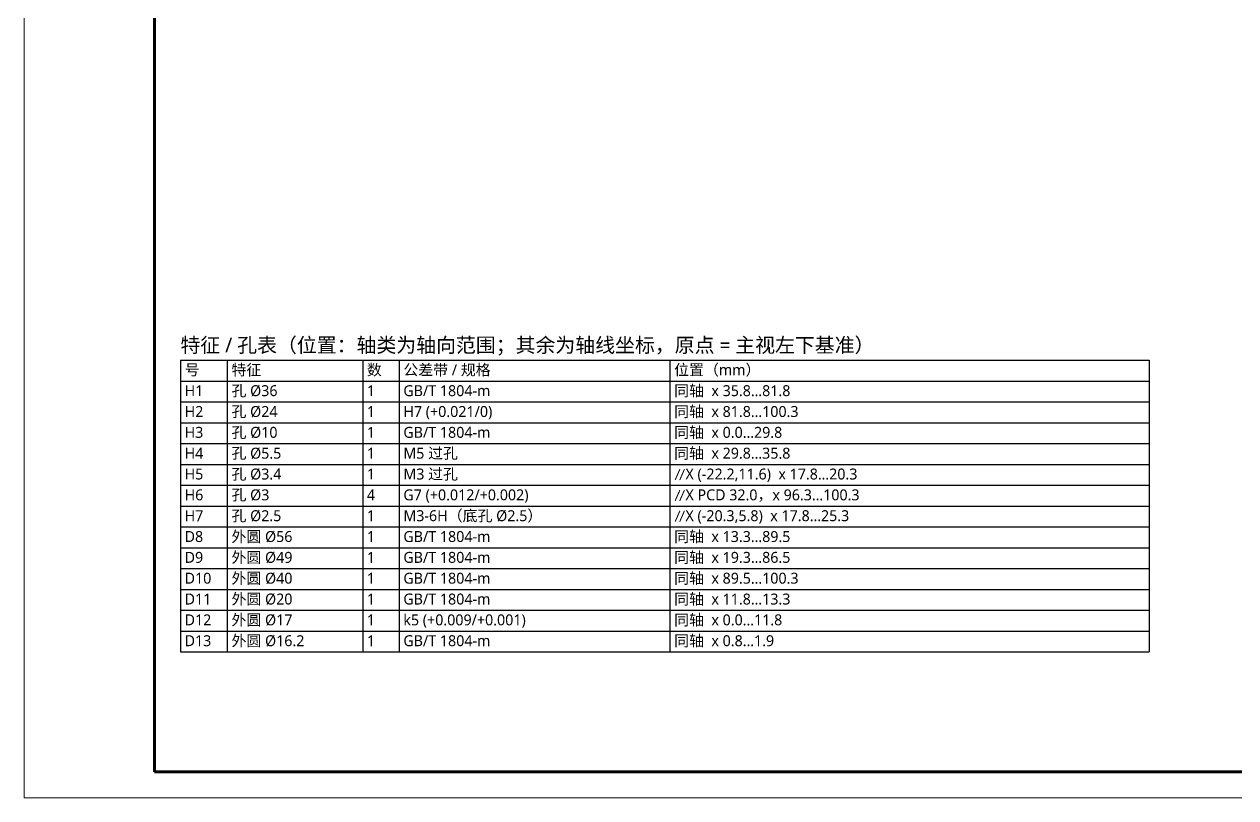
# Model space of a CAD drawing. Header units: millimetres. Extents: x 0 to 420, y 0 to 297.
# Drawn here: x 0 to 232.6, y 0 to 148.5 of the extents above; entities that cross this region are included whole.
import ezdxf

# ---------------------------------------------------------------- set-up
doc = ezdxf.new("R2010")
doc.units = ezdxf.units.MM
doc.layers.add('FRAME', color=7, linetype='CONTINUOUS', lineweight=70)
doc.layers.add('TEXT', color=7, linetype='CONTINUOUS', lineweight=25)
doc.styles.add('CJK', font='NotoSansCJK-Regular.ttc')

msp = doc.modelspace()

# ---------------------------------------------------------------- linework, layer by layer
at = {"layer": 'FRAME', "lineweight": 18}
msp.add_lwpolyline([(0, 0), (420, 0), (420, 297), (0, 297)], close=True, dxfattribs=at)
at = {"layer": 'FRAME'}
msp.add_lwpolyline([(25, 5), (415, 5), (415, 292), (25, 292)], close=True, dxfattribs=at)
at = {"layer": 'TEXT'}
for p, q in [((30, 84), (30, 28)), ((39, 84), (39, 28)), ((65, 84), (65, 28)), ((72, 84), (72, 28)), ((124, 84), (124, 28)), ((216, 84), (216, 28))]:
    msp.add_line(p, q, dxfattribs=at)
for points in [[(30, 84), (216, 84)], [(30, 80), (216, 80)], [(30, 76), (216, 76)], [(30, 72), (216, 72)], [(30, 68), (216, 68)], [(30, 64), (216, 64)], [(30, 60), (216, 60)], [(30, 56), (216, 56)], [(30, 52), (216, 52)], [(30, 48), (216, 48)], [(30, 44), (216, 44)], [(30, 40), (216, 40)], [(30, 36), (216, 36)], [(30, 32), (216, 32)], [(30, 28), (216, 28)]]:
    msp.add_lwpolyline(points, dxfattribs=at)

# ---------------------------------------------------------------- texts
at = {"layer": 'TEXT', "style": 'CJK'}
for s, height, p in [('特征 / 孔表（位置：轴类为轴向范围；其余为轴线坐标，原点 = 主视左下基准）', 2.8, (30, 85.5)), ('号', 2.1, (30.8, 81.1)), ('特征', 2.1, (39.8, 81.1)), ('数', 2.1, (65.8, 81.1)), ('公差带 / 规格', 2.1, (72.8, 81.1)), ('位置（mm）', 2.1, (124.8, 81.1)), ('H1', 2.1, (30.8, 77.1)), ('孔 Ø36', 2.1, (39.8, 77.1)), ('1', 2.1, (65.8, 77.1)), ('GB/T 1804-m', 2.1, (72.8, 77.1)), ('同轴  x 35.8…81.8', 2.1, (124.8, 77.1)), ('H2', 2.1, (30.8, 73.1)), ('孔 Ø24', 2.1, (39.8, 73.1)), ('1', 2.1, (65.8, 73.1)), ('H7 (+0.021/0)', 2.1, (72.8, 73.1)), ('同轴  x 81.8…100.3', 2.1, (124.8, 73.1)), ('H3', 2.1, (30.8, 69.1)), ('孔 Ø10', 2.1, (39.8, 69.1)), ('1', 2.1, (65.8, 69.1)), ('GB/T 1804-m', 2.1, (72.8, 69.1)), ('同轴  x 0.0…29.8', 2.1, (124.8, 69.1)), ('M5 过孔', 2.1, (72.8, 65.1)), ('同轴  x 29.8…35.8', 2.1, (124.8, 65.1)), ('H4', 2.1, (30.8, 65.1)), ('孔 Ø5.5', 2.1, (39.8, 65.1)), ('1', 2.1, (65.8, 65.1)), ('H5', 2.1, (30.8, 61.1)), ('孔 Ø3.4', 2.1, (39.8, 61.1)), ('1', 2.1, (65.8, 61.1)), ('M3 过孔', 2.1, (72.8, 61.1)), ('∥X (-22.2,11.6)  x 17.8…20.3', 2.1, (124.8, 61.1)), ('H6', 2.1, (30.8, 57.1)), ('孔 Ø3', 2.1, (39.8, 57.1)), ('4', 2.1, (65.8, 57.1)), ('G7 (+0.012/+0.002)', 2.1, (72.8, 57.1)), ('∥X PCD 32.0，x 96.3…100.3', 2.1, (124.8, 57.1)), ('H7', 2.1, (30.8, 53.1)), ('孔 Ø2.5', 2.1, (39.8, 53.1)), ('1', 2.1, (65.8, 53.1)), ('M3-6H（底孔 Ø2.5）', 2.1, (72.8, 53.1)), ('∥X (-20.3,5.8)  x 17.8…25.3', 2.1, (124.8, 53.1)), ('D8', 2.1, (30.8, 49.1)), ('外圆 Ø56', 2.1, (39.8, 49.1)), ('1', 2.1, (65.8, 49.1)), ('GB/T 1804-m', 2.1, (72.8, 49.1)), ('同轴  x 13.3…89.5', 2.1, (124.8, 49.1)), ('D9', 2.1, (30.8, 45.1)), ('外圆 Ø49', 2.1, (39.8, 45.1)), ('1', 2.1, (65.8, 45.1)), ('GB/T 1804-m', 2.1, (72.8, 45.1)), ('同轴  x 19.3…86.5', 2.1, (124.8, 45.1)), ('D10', 2.1, (30.8, 41.1)), ('外圆 Ø40', 2.1, (39.8, 41.1)), ('1', 2.1, (65.8, 41.1)), ('GB/T 1804-m', 2.1, (72.8, 41.1)), ('同轴  x 89.5…100.3', 2.1, (124.8, 41.1)), ('D11', 2.1, (30.8, 37.1)), ('外圆 Ø20', 2.1, (39.8, 37.1)), ('1', 2.1, (65.8, 37.1)), ('GB/T 1804-m', 2.1, (72.8, 37.1)), ('同轴  x 11.8…13.3', 2.1, (124.8, 37.1)), ('D12', 2.1, (30.8, 33.1)), ('外圆 Ø17', 2.1, (39.8, 33.1)), ('1', 2.1, (65.8, 33.1)), ('k5 (+0.009/+0.001)', 2.1, (72.8, 33.1)), ('同轴  x 0.0…11.8', 2.1, (124.8, 33.1)), ('D13', 2.1, (30.8, 29.1)), ('外圆 Ø16.2', 2.1, (39.8, 29.1)), ('1', 2.1, (65.8, 29.1)), ('GB/T 1804-m', 2.1, (72.8, 29.1)), ('同轴  x 0.8…1.9', 2.1, (124.8, 29.1))]:
    msp.add_text(s, height=height, dxfattribs=at).set_placement(p)

doc.saveas('drawing.dxf')
